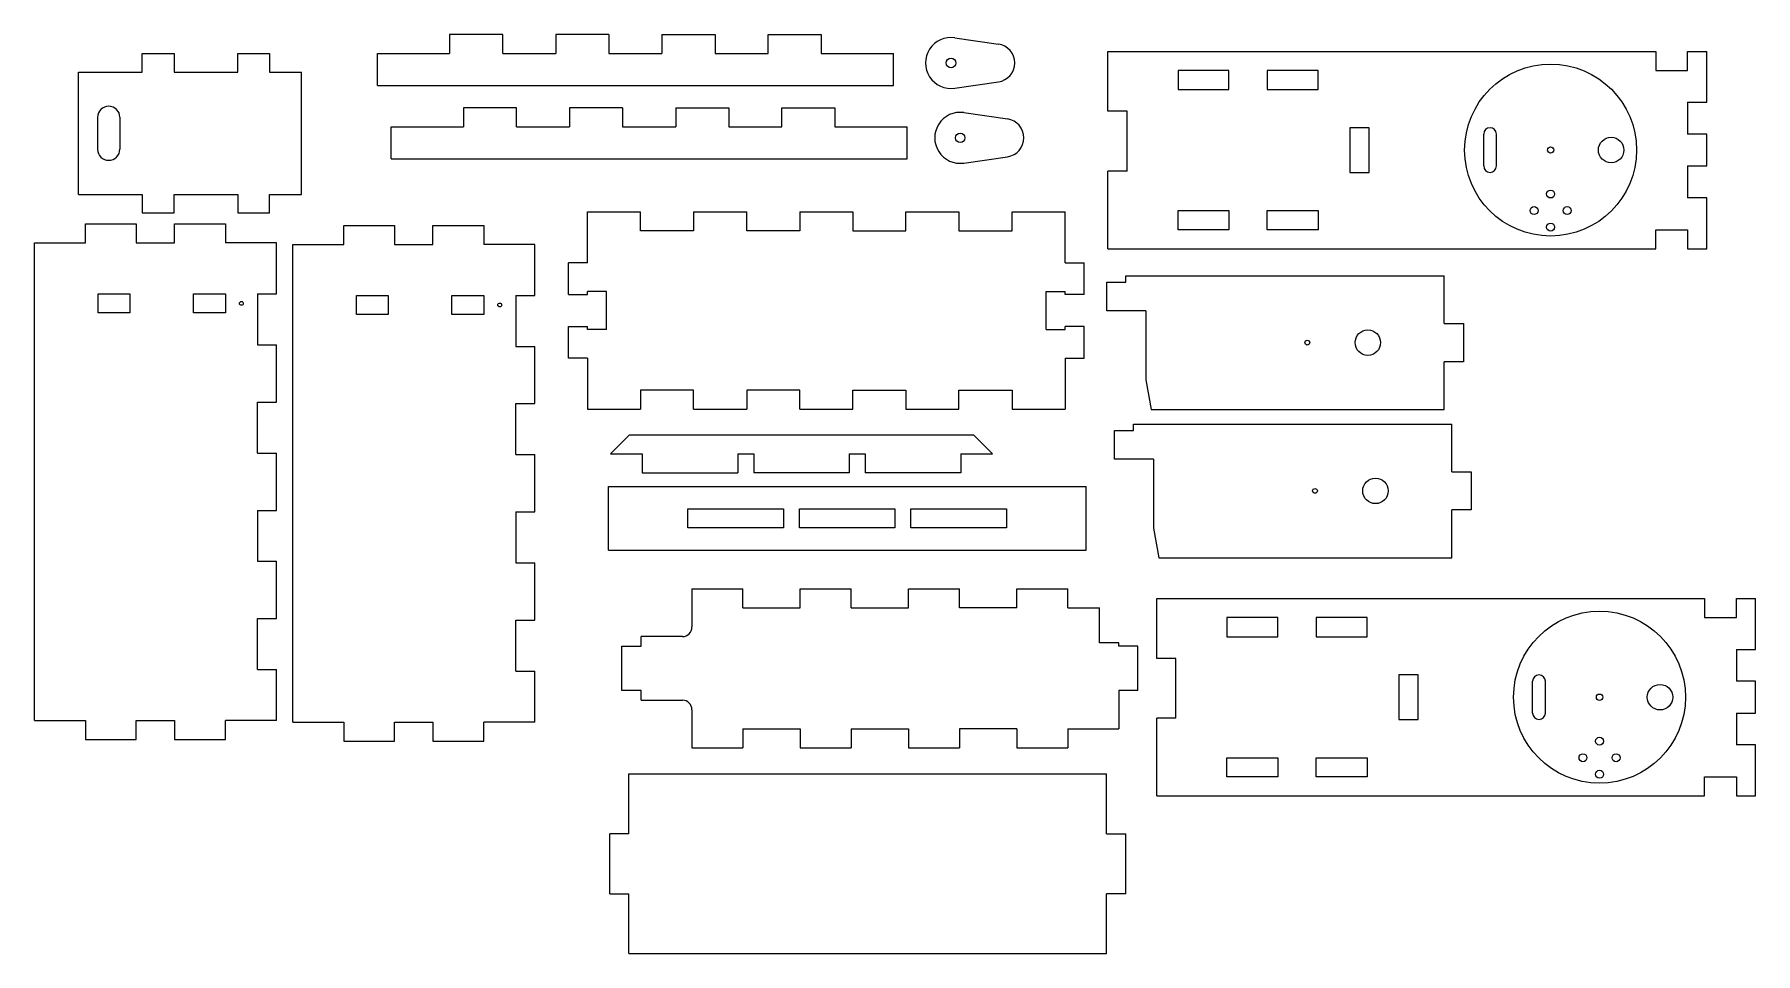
# Model space of a CAD drawing. Header units: millimetres. Extents: x -277 to 263, y -56 to 232.
import ezdxf

# ---------------------------------------------------------------- set-up
doc = ezdxf.new("R2010")
doc.units = ezdxf.units.MM

msp = doc.modelspace()

# ---------------------------------------------------------------- linework, layer by layer
at = {"color": 7, "linetype": 'Continuous', "lineweight": 25}
for p, q in [((-146.76, 232.34), (-146.76, 226.34)), ((-130.09, 232.34), (-146.76, 232.34)), ((-130.09, 226.34), (-130.09, 232.34)), ((-113.42, 232.34), (-113.42, 226.34)), ((-96.76, 232.34), (-113.42, 232.34)), ((-96.76, 232.34), (-96.76, 226.34)), ((-80.09, 232.34), (-80.09, 226.34)), ((-80.09, 232.34), (-63.42, 232.34)), ((-63.42, 232.34), (-63.42, 226.34)), ((-46.76, 226.34), (-46.76, 232.34)), ((-46.76, 232.34), (-30.09, 232.34)), ((-30.09, 232.34), (-30.09, 226.34)), ((11.84, 231.3), (25.55, 229.32)), ((59.97, 208.22), (59.97, 227.02)), ((59.97, 227.02), (231.97, 227.02)), ((231.97, 227.02), (231.97, 221.02)), ((241.97, 221.02), (241.97, 227.02)), ((241.97, 227.02), (247.97, 227.02)), ((247.97, 211.02), (247.97, 227.02)), ((-243.3, 220.53), (-243.3, 226.3)), ((-243.3, 226.3), (-233.3, 226.3)), ((-233.3, 226.3), (-233.3, 220.53)), ((-213.3, 220.53), (-213.3, 226.3)), ((-213.3, 226.3), (-203.3, 226.3)), ((-203.3, 226.3), (-203.3, 220.53)), ((-169.42, 226.34), (-146.76, 226.34)), ((-169.42, 216.34), (-169.42, 226.34)), ((-130.09, 226.34), (-113.42, 226.34)), ((-96.76, 226.34), (-80.09, 226.34)), ((-63.42, 226.34), (-46.76, 226.34)), ((-30.09, 226.34), (-7.42, 226.34)), ((-7.42, 216.34), (-7.42, 226.34)), ((-263.3, 182.08), (-263.3, 220.53)), ((-263.3, 220.53), (-243.3, 220.53)), ((-233.3, 220.53), (-213.3, 220.53)), ((-203.3, 220.53), (-193.3, 220.53)), ((-193.3, 182.08), (-193.3, 220.53)), ((-169.42, 216.34), (-7.42, 216.34)), ((11.84, 215.46), (25.55, 217.44)), ((97.97, 221.02), (81.97, 221.02)), ((81.97, 221.02), (81.97, 215.02)), ((97.97, 215.02), (97.97, 221.02)), ((125.97, 221.02), (109.97, 221.02)), ((109.97, 221.02), (109.97, 215.02)), ((125.97, 215.02), (125.97, 221.02)), ((231.97, 221.02), (241.97, 221.02)), ((81.97, 215.02), (97.97, 215.02)), ((109.97, 215.02), (125.97, 215.02)), ((241.97, 211.02), (247.97, 211.02)), ((241.97, 211.02), (241.97, 201.02)), ((-257.3, 206.3), (-257.3, 196.3)), ((-250.3, 206.3), (-250.3, 196.3)), ((-142.44, 209.3), (-142.44, 203.3)), ((-125.77, 209.3), (-142.44, 209.3)), ((-125.77, 203.3), (-125.77, 209.3)), ((-109.1, 209.3), (-109.1, 203.3)), ((-92.44, 209.3), (-109.1, 209.3)), ((-92.44, 209.3), (-92.44, 203.3)), ((-75.77, 209.3), (-75.77, 203.3)), ((-75.77, 209.3), (-59.1, 209.3)), ((-59.1, 209.3), (-59.1, 203.3)), ((-42.44, 203.3), (-42.44, 209.3)), ((-42.44, 209.3), (-25.77, 209.3)), ((-25.77, 209.3), (-25.77, 203.3)), ((14.72, 207.78), (28.43, 205.8)), ((65.97, 208.22), (59.97, 208.22)), ((65.97, 189.42), (65.97, 208.22)), ((-165.1, 203.3), (-142.44, 203.3)), ((-165.1, 193.3), (-165.1, 203.3)), ((-125.77, 203.3), (-109.1, 203.3)), ((-92.44, 203.3), (-75.77, 203.3)), ((-59.1, 203.3), (-42.44, 203.3)), ((-25.77, 203.3), (-3.1, 203.3)), ((-3.1, 193.3), (-3.1, 203.3)), ((141.97, 203.02), (135.97, 203.02)), ((135.97, 203.02), (135.97, 189.02)), ((141.97, 189.02), (141.97, 203.02)), ((177.97, 191.02), (177.97, 201.02)), ((181.97, 191.02), (181.97, 201.02)), ((247.97, 201.02), (241.97, 201.02)), ((247.97, 191.02), (247.97, 201.02)), ((-165.1, 193.3), (-3.1, 193.3)), ((14.72, 191.94), (28.43, 193.92)), ((59.97, 165.02), (59.97, 189.42)), ((65.97, 189.42), (59.97, 189.42)), ((241.97, 191.02), (247.97, 191.02)), ((241.97, 191.02), (241.97, 181.02)), ((135.97, 189.02), (141.97, 189.02)), ((-263.3, 182.08), (-243.3, 182.08)), ((-243.3, 182.08), (-243.3, 176.3)), ((-233.3, 182.08), (-213.3, 182.08)), ((-233.3, 176.3), (-233.3, 182.08)), ((-213.3, 182.08), (-213.3, 176.3)), ((-203.3, 182.08), (-193.3, 182.08)), ((-203.3, 176.3), (-203.3, 182.08)), ((247.97, 181.02), (241.97, 181.02)), ((247.97, 165.02), (247.97, 181.02)), ((-243.3, 176.3), (-233.3, 176.3)), ((-213.3, 176.3), (-203.3, 176.3)), ((-103.48, 160.65), (-103.48, 176.65)), ((-103.48, 176.65), (-86.82, 176.65)), ((-86.82, 170.65), (-86.82, 176.65)), ((-70.15, 176.65), (-70.15, 170.65)), ((-70.15, 176.65), (-53.48, 176.65)), ((-53.48, 170.65), (-53.48, 176.65)), ((-36.82, 176.65), (-36.82, 170.65)), ((-36.82, 176.65), (-20.15, 176.65)), ((-20.15, 176.65), (-20.15, 170.65)), ((-3.48, 170.65), (-3.48, 176.65)), ((-3.48, 176.65), (13.18, 176.65)), ((13.18, 176.65), (13.18, 170.65)), ((29.85, 170.65), (29.85, 176.65)), ((29.85, 176.65), (46.52, 176.65)), ((46.52, 160.65), (46.52, 176.65)), ((81.97, 177.02), (97.97, 177.02)), ((81.97, 171.02), (81.97, 177.02)), ((97.97, 177.02), (97.97, 171.02)), ((109.97, 171.02), (109.97, 177.02)), ((109.97, 177.02), (125.97, 177.02)), ((125.97, 177.02), (125.97, 171.02)), ((-261.14, 166.86), (-261.14, 172.86)), ((-261.14, 172.86), (-245.14, 172.86)), ((-245.14, 172.86), (-245.14, 166.86)), ((-233.14, 166.86), (-233.14, 172.86)), ((-233.14, 172.86), (-217.14, 172.86)), ((-217.14, 172.86), (-217.14, 166.86)), ((-180.02, 166.38), (-180.02, 172.38)), ((-180.02, 172.38), (-164.02, 172.38)), ((-164.02, 172.38), (-164.02, 166.38)), ((-152.02, 166.38), (-152.02, 172.38)), ((-152.02, 172.38), (-136.02, 172.38)), ((-136.02, 172.38), (-136.02, 166.38)), ((-70.15, 170.65), (-86.82, 170.65)), ((-36.82, 170.65), (-53.48, 170.65)), ((-20.15, 170.65), (-3.48, 170.65)), ((13.18, 170.65), (29.85, 170.65)), ((97.97, 171.02), (81.97, 171.02)), ((125.97, 171.02), (109.97, 171.02)), ((231.97, 171.02), (241.97, 171.02)), ((231.97, 165.02), (231.97, 171.02)), ((241.97, 171.02), (241.97, 165.02)), ((-277.14, 16.86), (-277.14, 166.86)), ((-277.14, 166.86), (-261.14, 166.86)), ((-245.14, 166.86), (-233.14, 166.86)), ((-201.14, 166.86), (-217.14, 166.86)), ((-201.14, 150.86), (-201.14, 166.86)), ((-196.02, 16.38), (-196.02, 166.38)), ((-196.02, 166.38), (-180.02, 166.38)), ((-164.02, 166.38), (-152.02, 166.38)), ((-120.02, 166.38), (-136.02, 166.38)), ((-120.02, 150.38), (-120.02, 166.38)), ((59.97, 165.02), (231.97, 165.02)), ((241.97, 165.02), (247.97, 165.02)), ((-109.48, 150.65), (-109.48, 160.65)), ((-103.48, 160.65), (-109.48, 160.65)), ((46.52, 160.65), (52.52, 160.65)), ((52.52, 150.65), (52.52, 160.65)), ((-97.48, 151.65), (-103.48, 151.65)), ((-103.48, 150.65), (-103.48, 151.65)), ((-97.48, 139.65), (-97.48, 151.65)), ((40.52, 151.65), (46.52, 151.65)), ((40.52, 139.65), (40.52, 151.65)), ((46.52, 150.65), (46.52, 151.65)), ((59.57, 145.54), (59.57, 154.54)), ((59.57, 154.54), (65.57, 154.54)), ((65.57, 154.54), (65.57, 156.54)), ((65.57, 156.54), (165.57, 156.54)), ((165.57, 141.54), (165.57, 156.54)), ((-257.14, 144.86), (-257.14, 150.86)), ((-257.14, 150.86), (-247.14, 150.86)), ((-247.14, 150.86), (-247.14, 144.86)), ((-227.14, 144.86), (-227.14, 150.86)), ((-227.14, 150.86), (-217.14, 150.86)), ((-217.14, 150.86), (-217.14, 144.86)), ((-207.14, 150.86), (-201.14, 150.86)), ((-207.14, 150.86), (-207.14, 134.86)), ((-176.02, 144.38), (-176.02, 150.38)), ((-176.02, 150.38), (-166.02, 150.38)), ((-166.02, 150.38), (-166.02, 144.38)), ((-146.02, 144.38), (-146.02, 150.38)), ((-146.02, 150.38), (-136.02, 150.38)), ((-136.02, 150.38), (-136.02, 144.38)), ((-126.02, 150.38), (-120.02, 150.38)), ((-126.02, 150.38), (-126.02, 134.38)), ((-109.48, 150.65), (-103.48, 150.65)), ((52.52, 150.65), (46.52, 150.65)), ((-247.14, 144.86), (-257.14, 144.86)), ((-217.14, 144.86), (-227.14, 144.86)), ((-166.02, 144.38), (-176.02, 144.38)), ((-136.02, 144.38), (-146.02, 144.38)), ((-109.48, 130.65), (-109.48, 140.65)), ((-109.48, 140.65), (-103.48, 140.65)), ((-103.48, 139.65), (-103.48, 140.65)), ((46.52, 139.65), (46.52, 140.65)), ((52.52, 140.65), (46.52, 140.65)), ((52.52, 130.65), (52.52, 140.65)), ((71.87, 145.54), (59.57, 145.54)), ((71.87, 145.54), (71.87, 123.84)), ((165.57, 141.54), (171.57, 141.54)), ((171.57, 141.54), (171.57, 129.54)), ((-97.48, 139.65), (-103.48, 139.65)), ((40.52, 139.65), (46.52, 139.65)), ((-207.14, 134.86), (-201.14, 134.86)), ((-201.14, 116.86), (-201.14, 134.86)), ((-126.02, 134.38), (-120.02, 134.38)), ((-120.02, 116.38), (-120.02, 134.38)), ((-103.48, 130.65), (-109.48, 130.65)), ((-103.48, 130.65), (-103.48, 114.65)), ((46.52, 130.65), (52.52, 130.65)), ((46.52, 130.65), (46.52, 114.65)), ((171.57, 129.54), (165.57, 129.54)), ((165.57, 114.54), (165.57, 129.54)), ((-70.15, 120.65), (-86.82, 120.65)), ((-86.82, 120.65), (-86.82, 114.65)), ((-70.15, 114.65), (-70.15, 120.65)), ((-36.82, 120.65), (-53.48, 120.65)), ((-53.48, 120.65), (-53.48, 114.65)), ((-36.82, 114.65), (-36.82, 120.65)), ((-20.15, 120.65), (-3.48, 120.65)), ((-20.15, 114.65), (-20.15, 120.65)), ((-3.48, 120.65), (-3.48, 114.65)), ((13.18, 120.65), (29.85, 120.65)), ((13.18, 114.65), (13.18, 120.65)), ((29.85, 120.65), (29.85, 114.65)), ((71.87, 123.84), (73.51, 114.54)), ((-207.14, 116.86), (-201.14, 116.86)), ((-207.14, 100.86), (-207.14, 116.86)), ((-126.02, 116.38), (-120.02, 116.38)), ((-126.02, 100.38), (-126.02, 116.38)), ((-103.48, 114.65), (-86.82, 114.65)), ((-70.15, 114.65), (-53.48, 114.65)), ((-36.82, 114.65), (-20.15, 114.65)), ((-3.48, 114.65), (13.18, 114.65)), ((29.85, 114.65), (46.52, 114.65)), ((73.51, 114.54), (165.57, 114.54)), ((67.97, 107.98), (67.97, 109.98)), ((67.97, 109.98), (167.97, 109.98)), ((167.97, 94.98), (167.97, 109.98)), ((-96.26, 100.61), (-90.26, 106.61)), ((-90.26, 106.61), (17.74, 106.61)), ((17.74, 106.61), (23.74, 100.61)), ((61.97, 98.98), (61.97, 107.98)), ((61.97, 107.98), (67.97, 107.98)), ((-207.14, 100.86), (-201.14, 100.86)), ((-201.14, 82.86), (-201.14, 100.86)), ((-126.02, 100.38), (-120.02, 100.38)), ((-120.02, 82.38), (-120.02, 100.38)), ((-96.26, 100.61), (-86.26, 100.61)), ((-86.26, 100.61), (-86.26, 94.61)), ((-56.26, 100.61), (-51.26, 100.61)), ((-56.26, 100.61), (-56.26, 94.61)), ((-51.26, 100.61), (-51.26, 94.61)), ((-21.26, 100.61), (-16.26, 100.61)), ((-21.26, 100.61), (-21.26, 94.61)), ((-16.26, 100.61), (-16.26, 94.61)), ((13.74, 100.61), (23.74, 100.61)), ((13.74, 100.61), (13.74, 94.61)), ((74.27, 98.98), (61.97, 98.98)), ((74.27, 98.98), (74.27, 77.28)), ((-86.26, 94.61), (-56.26, 94.61)), ((-21.26, 94.61), (-51.26, 94.61)), ((13.74, 94.61), (-16.26, 94.61)), ((167.97, 94.98), (173.97, 94.98)), ((173.97, 94.98), (173.97, 82.98)), ((-96.91, 70.39), (-96.91, 90.39)), ((-96.91, 90.39), (53.09, 90.39)), ((53.09, 70.39), (53.09, 90.39)), ((-207.14, 82.86), (-201.14, 82.86)), ((-207.14, 82.86), (-207.14, 66.86)), ((-126.02, 82.38), (-120.02, 82.38)), ((-126.02, 82.38), (-126.02, 66.38)), ((-71.91, 83.39), (-41.91, 83.39)), ((-71.91, 77.39), (-71.91, 83.39)), ((-41.91, 83.39), (-41.91, 77.39)), ((-36.91, 83.39), (-6.91, 83.39)), ((-36.91, 77.39), (-36.91, 83.39)), ((-6.91, 83.39), (-6.91, 77.39)), ((-1.91, 83.39), (28.09, 83.39)), ((-1.91, 77.39), (-1.91, 83.39)), ((28.09, 83.39), (28.09, 77.39)), ((173.97, 82.98), (167.97, 82.98)), ((167.97, 67.98), (167.97, 82.98)), ((-41.91, 77.39), (-71.91, 77.39)), ((-6.91, 77.39), (-36.91, 77.39)), ((28.09, 77.39), (-1.91, 77.39)), ((74.27, 77.28), (75.91, 67.98)), ((-96.91, 70.39), (53.09, 70.39)), ((-207.14, 66.86), (-201.14, 66.86)), ((-201.14, 48.86), (-201.14, 66.86)), ((-126.02, 66.38), (-120.02, 66.38)), ((-120.02, 48.38), (-120.02, 66.38)), ((75.91, 67.98), (167.97, 67.98)), ((-70.66, 58.24), (-70.66, 46.24)), ((-70.66, 58.24), (-54.66, 58.24)), ((-54.66, 52.24), (-54.66, 58.24)), ((-36.66, 52.24), (-36.66, 58.24)), ((-36.66, 58.24), (-20.66, 58.24)), ((-20.66, 52.24), (-20.66, 58.24)), ((-2.66, 52.24), (-2.66, 58.24)), ((-2.66, 58.24), (13.34, 58.24)), ((13.34, 52.24), (13.34, 58.24)), ((31.34, 52.24), (31.34, 58.24)), ((31.34, 58.24), (47.34, 58.24)), ((47.34, 52.24), (47.34, 58.24)), ((75.33, 36.39), (75.33, 55.19)), ((75.33, 55.19), (247.33, 55.19)), ((247.33, 55.19), (247.33, 49.19)), ((257.33, 49.19), (257.33, 55.19)), ((257.33, 55.19), (263.33, 55.19)), ((263.33, 39.19), (263.33, 55.19)), ((-207.14, 48.86), (-201.14, 48.86)), ((-207.14, 32.86), (-207.14, 48.86)), ((-54.66, 52.24), (-36.66, 52.24)), ((-20.66, 52.24), (-2.66, 52.24)), ((31.34, 52.24), (13.34, 52.24)), ((47.34, 52.24), (57.34, 52.24)), ((57.34, 41.24), (57.34, 52.24)), ((113.33, 49.19), (97.33, 49.19)), ((97.33, 49.19), (97.33, 43.19)), ((113.33, 43.19), (113.33, 49.19)), ((141.33, 49.19), (125.33, 49.19)), ((125.33, 49.19), (125.33, 43.19)), ((141.33, 43.19), (141.33, 49.19)), ((247.33, 49.19), (257.33, 49.19)), ((-126.02, 48.38), (-120.02, 48.38)), ((-126.02, 32.38), (-126.02, 48.38)), ((-86.66, 40.24), (-86.66, 43.24)), ((-73.66, 43.24), (-86.66, 43.24)), ((-92.66, 26.24), (-92.66, 40.24)), ((-92.66, 40.24), (-86.66, 40.24)), ((63.34, 41.24), (57.34, 41.24)), ((63.34, 40.24), (63.34, 41.24)), ((69.34, 40.24), (63.34, 40.24)), ((69.34, 26.24), (69.34, 40.24)), ((97.33, 43.19), (113.33, 43.19)), ((125.33, 43.19), (141.33, 43.19)), ((257.33, 39.19), (263.33, 39.19)), ((257.33, 39.19), (257.33, 29.19)), ((-207.14, 32.86), (-201.14, 32.86)), ((-201.14, 16.86), (-201.14, 32.86)), ((81.33, 36.39), (75.33, 36.39)), ((81.33, 17.59), (81.33, 36.39)), ((-126.02, 32.38), (-120.02, 32.38)), ((-120.02, 16.38), (-120.02, 32.38)), ((157.33, 31.19), (151.33, 31.19)), ((151.33, 31.19), (151.33, 17.19)), ((157.33, 17.19), (157.33, 31.19)), ((193.33, 19.19), (193.33, 29.19)), ((197.33, 19.19), (197.33, 29.19)), ((263.33, 29.19), (257.33, 29.19)), ((263.33, 19.19), (263.33, 29.19)), ((-86.66, 26.24), (-92.66, 26.24)), ((-86.66, 23.24), (-86.66, 26.24)), ((-86.66, 23.24), (-73.66, 23.24)), ((69.34, 26.24), (63.34, 26.24)), ((63.34, 26.24), (63.34, 14.24)), ((-277.14, 16.86), (-261.14, 16.86)), ((-261.14, 16.86), (-261.14, 10.86)), ((-245.14, 16.86), (-233.14, 16.86)), ((-245.14, 10.86), (-245.14, 16.86)), ((-233.14, 16.86), (-233.14, 10.86)), ((-201.14, 16.86), (-217.14, 16.86)), ((-217.14, 10.86), (-217.14, 16.86)), ((-196.02, 16.38), (-180.02, 16.38)), ((-180.02, 16.38), (-180.02, 10.38)), ((-164.02, 16.38), (-152.02, 16.38)), ((-164.02, 10.38), (-164.02, 16.38)), ((-152.02, 16.38), (-152.02, 10.38)), ((-120.02, 16.38), (-136.02, 16.38)), ((-136.02, 10.38), (-136.02, 16.38)), ((-70.66, 20.24), (-70.66, 8.24)), ((75.33, -6.81), (75.33, 17.59)), ((81.33, 17.59), (75.33, 17.59)), ((151.33, 17.19), (157.33, 17.19)), ((257.33, 19.19), (263.33, 19.19)), ((257.33, 19.19), (257.33, 9.19)), ((-261.14, 10.86), (-245.14, 10.86)), ((-233.14, 10.86), (-217.14, 10.86)), ((-54.66, 14.24), (-36.66, 14.24)), ((-54.66, 14.24), (-54.66, 8.24)), ((-36.66, 14.24), (-36.66, 8.24)), ((-20.66, 14.24), (-2.66, 14.24)), ((-20.66, 14.24), (-20.66, 8.24)), ((-2.66, 14.24), (-2.66, 8.24)), ((31.34, 14.24), (13.34, 14.24)), ((13.34, 14.24), (13.34, 8.24)), ((31.34, 14.24), (31.34, 8.24)), ((47.34, 14.24), (63.34, 14.24)), ((47.34, 14.24), (47.34, 8.24)), ((-180.02, 10.38), (-164.02, 10.38)), ((-152.02, 10.38), (-136.02, 10.38)), ((-70.66, 8.24), (-54.66, 8.24)), ((-36.66, 8.24), (-20.66, 8.24)), ((-2.66, 8.24), (13.34, 8.24)), ((31.34, 8.24), (47.34, 8.24)), ((263.33, 9.19), (257.33, 9.19)), ((263.33, -6.81), (263.33, 9.19)), ((-90.47, -18.73), (-90.47, 0.07)), ((-90.47, 0.07), (59.53, 0.07)), ((59.53, -18.73), (59.53, 0.07)), ((97.33, 5.19), (113.33, 5.19)), ((97.33, -0.81), (97.33, 5.19)), ((113.33, 5.19), (113.33, -0.81)), ((125.33, -0.81), (125.33, 5.19)), ((125.33, 5.19), (141.33, 5.19)), ((141.33, 5.19), (141.33, -0.81)), ((113.33, -0.81), (97.33, -0.81)), ((141.33, -0.81), (125.33, -0.81)), ((247.33, -0.81), (257.33, -0.81)), ((247.33, -6.81), (247.33, -0.81)), ((257.33, -0.81), (257.33, -6.81)), ((75.33, -6.81), (247.33, -6.81)), ((257.33, -6.81), (263.33, -6.81)), ((-96.47, -37.53), (-96.47, -18.73)), ((-90.47, -18.73), (-96.47, -18.73)), ((59.53, -18.73), (65.53, -18.73)), ((65.53, -37.53), (65.53, -18.73)), ((-96.47, -37.53), (-90.47, -37.53)), ((-90.47, -56.33), (-90.47, -37.53)), ((65.53, -37.53), (59.53, -37.53)), ((59.53, -56.33), (59.53, -37.53)), ((-90.47, -56.33), (59.53, -56.33))]:
    msp.add_line(p, q, dxfattribs=at)
for centre, radius in [((10.69, 223.38), 1.5), ((198.97, 196.02), 27), ((13.57, 199.86), 1.5), ((217.97, 196.02), 4), ((198.97, 196.02), 1), ((198.97, 182.22), 1.25), ((193.77, 177.02), 1.25), ((198.97, 171.82), 1.25), ((204.16, 177.02), 1.25), ((-212.14, 147.86), 0.6), ((-131.02, 147.38), 0.6), ((122.57, 135.54), 0.75), ((141.57, 135.54), 4), ((143.97, 88.98), 4), ((124.97, 88.98), 0.75), ((214.33, 24.19), 27), ((233.33, 24.19), 4), ((214.33, 24.19), 1), ((214.33, 10.38), 1.25), ((209.13, 5.19), 1.25), ((219.52, 5.19), 1.25), ((214.33, -0.01), 1.25)]:
    msp.add_circle(centre, radius, dxfattribs=at)
for centre, radius, start, end in [((10.69, 223.38), 8, 81.7868, 278.2132), ((24.69, 223.38), 6, 278.2132, 81.7868), ((-253.8, 206.3), 3.5, 0, 180), ((13.57, 199.86), 8, 81.7868, 278.2132), ((27.57, 199.86), 6, 278.2132, 81.7868), ((179.97, 201.02), 2, 0, 180), ((-253.8, 196.3), 3.5, 180, 0), ((179.97, 191.02), 2, 180, 0), ((-73.66, 46.24), 3, 270, 0), ((195.33, 29.19), 2, 0, 180), ((-73.66, 20.24), 3, 0, 90), ((195.33, 19.19), 2, 180, 0)]:
    msp.add_arc(centre, radius, start, end, dxfattribs=at)

doc.saveas('drawing.dxf')
